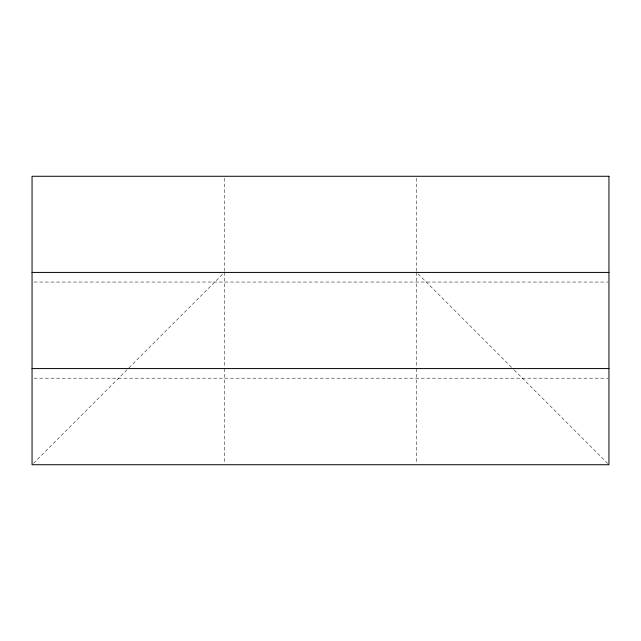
<?xml version="1.0" encoding="UTF-8"?>
<svg xmlns="http://www.w3.org/2000/svg" width="641" height="641" viewBox="0 0 641 641"><rect width="100%" height="100%" fill="white"/><g stroke="black" fill="none" stroke-linecap="round" stroke-linejoin="round"><path stroke-width="0.48" stroke-dasharray="3.21 2.4" d="M33.46 463.315L128.2 368.575M128.905 367.87L222.94 273.835M34.053 282.04L607.948 282.04M34.053 378.19L607.948 378.19M418.06 273.835L513.505 369.28M514.21 369.985L608.245 464.02M416.65 178.278L416.65 271.423M416.65 272.425L416.65 367.573M416.65 368.575L416.65 463.723M224.35 178.278L224.35 271.423M224.35 272.425L224.35 367.573M224.35 368.575L224.35 463.723"/><path stroke-width="0.96" d="M32.05 272.425L608.95 272.425M32.05 368.575L608.95 368.575M608.95 176.275L32.05 176.275L32.05 464.725L608.95 464.725L608.95 176.275"/></g></svg>
